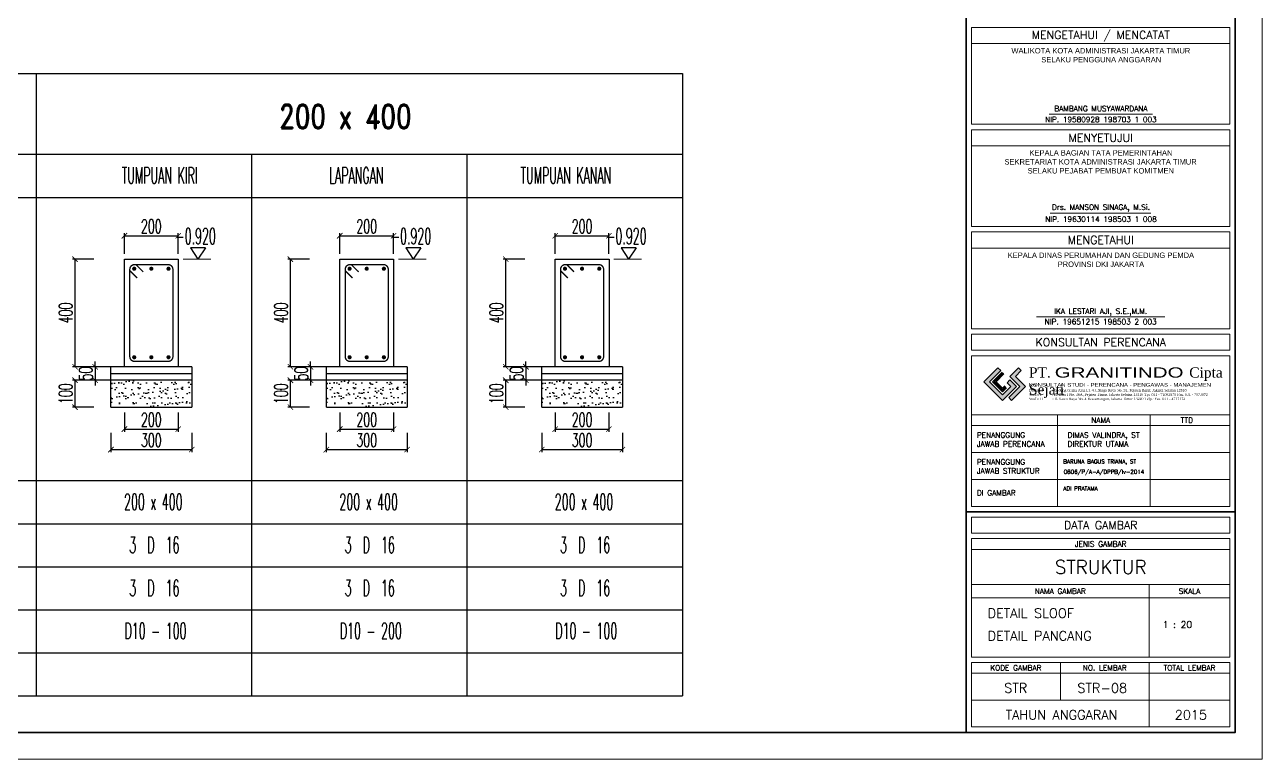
# Model space of a CAD drawing. Header units: inches. Extents: x 266054 to 836293, y -258454 to -102650.
# Drawn here: x 375477 to 398461, y -193542 to -179892 of the extents above; entities that cross this region are included whole.
import ezdxf
from ezdxf.enums import TextEntityAlignment as Align

# ---------------------------------------------------------------- set-up
doc = ezdxf.new("R2010")
doc.units = ezdxf.units.IN
doc.header["$LTSCALE"] = 800
doc.header["$MEASUREMENT"] = 0
for name, color, linetype, lineweight in [('BESI', 1, 'Continuous', 13), ('DIM', 251, 'Continuous', 0), ('GRS KOP', 1, 'Continuous', 35), ('kop', 7, 'Continuous', 20)]:
    doc.layers.add(name, color=color, linetype=linetype, lineweight=lineweight)
for name, color, linetype in [('HAT', 8, 'Continuous'), ('LOGO', 7, 'Continuous'), ('sloop', 4, 'Continuous'), ('TEXT', 4, 'Continuous'), ('WALL', 7, 'Continuous')]:
    doc.layers.add(name, color=color, linetype=linetype)
doc.styles.add('BARU', font='arial.ttf')
doc.styles.add('rm', font='romans.shx', dxfattribs={"width": 0.6, "height": 250})
doc.styles.add('ROMANS', font='romans.shx', dxfattribs={"width": 0.8, "height": 0.25})
doc.styles.get("Standard").update_dxf_attribs({"font": 'romans.shx'})
doc.styles.add('X1', font='romand.shx', dxfattribs={"width": 0.75})
doc.linetypes.add('BATTING', pattern='A,0.0001,-0.1,[134,ltypeshp.shx,S=0.1,R=0,X=-0.1,Y=0],-0.2,[134,ltypeshp.shx,S=0.1,R=180,X=0.1,Y=0],-0.1', length=0.4001)
doc.dimstyles.new('Copy of 100', dxfattribs={"dimtxt": 200, "dimasz": 100, "dimexe": 50, "dimexo": 100, "dimgap": 50, "dimtad": 1, "dimdec": 0, "dimzin": 0, "dimdsep": 46, "dimtxsty": 'rm', "dimblk": 'ARCHTICK', "dimcen": 0.09, "dimclrd": 16, "dimclre": 16, "dimclrt": 7, "dimadec": 0, "dimazin": 0, "dimtfac": 1, "dimtdec": 0, "dimtix": 1, "dimtmove": 2, "dimatfit": 3, "dimfxl": 0, "dimtolj": 1, "dimtzin": 0, "dimarcsym": 0})

# ---------------------------------------------------------------- blocks, each defined once
blk = doc.blocks.new('logo granitindo baru')
at = {"layer": 'LOGO'}
for points in [[(1.03, 1.463), (0.916, 1.574), (0.366, 1.024), (1.1, 0.289), (1.652, 0.843), (1.392, 1.098), (1.281, 0.987), (1.423, 0.84), (1.102, 0.519), (0.594, 1.025)], [(1.721, 1.576), (1.381, 1.236), (1.771, 0.842), (1.341, 0.407), (1.454, 0.294), (2.001, 0.844), (1.609, 1.237), (1.835, 1.464)]]:
    blk.add_hatch(color=8, dxfattribs=at).paths.add_polyline_path(points)
at = {"layer": 'Defpoints'}
blk.add_point((9.7, 0), dxfattribs=at)
at = {"layer": 'LOGO'}
blk.add_lwpolyline([(1.03, 1.463), (0.916, 1.574), (0.366, 1.024), (1.1, 0.289), (1.652, 0.843), (1.392, 1.098), (1.281, 0.987), (1.423, 0.84), (1.102, 0.519), (0.594, 1.025), (1.03, 1.463), (0.916, 1.574)], dxfattribs=at)
at = {"layer": 'LOGO', "lineweight": 0}
blk.add_lwpolyline([(1.721, 1.576), (1.381, 1.236), (1.771, 0.842), (1.341, 0.407), (1.454, 0.294), (2.001, 0.844), (1.609, 1.237), (1.835, 1.464), (1.721, 1.576)], dxfattribs=at)
at = {"layer": 'LOGO', "lineweight": 13}
for points in [[(1.089, 1.403), (0.713, 1.026), (1.101, 0.638), (1.258, 0.794)], [(1.112, 1.38), (0.759, 1.026), (1.101, 0.683), (1.235, 0.817)], [(1.134, 1.357), (0.803, 1.026), (1.101, 0.728), (1.213, 0.839)], [(1.157, 1.334), (0.85, 1.026), (1.101, 0.775), (1.189, 0.863)]]:
    blk.add_lwpolyline(points, dxfattribs=at)
at = {"layer": 'LOGO', "insert": (2.134, 1.589), "char_height": 0.4, "width": 7.66452, "attachment_point": 1}
blk.add_mtext('{\\fTimes New Roman|b0|i0|c0|p18;PT. \\fCityBlueprint|b0|i0|c2|p2;\\W1.5;GRANITINDO \\fTimes New Roman|b0|i0|c0|p18;\\W1;Cipta Sejati}', dxfattribs=at)
at = {"layer": 'LOGO', "insert": (2.134, 0.975), "char_height": 0.1, "attachment_point": 1}
blk.add_mtext_dynamic_manual_height_columns('{\\f@Arial Unicode MS|b0|i0|c0|p34;\\H1.4x;\\W1.2;KONSULTAN STUDI - PERENCANA - PENGAWAS - MANAJEMEN\\fTimes New Roman|b0|i0|c0|p18;\\P\\pt0.9;\\H0.71429x;\\W1;Domisili ^I: Gedung Graha Arsa Lt. 4 Jl.Siaga Raya No. 31, Pejaten Barat, Jakarta Selatan 12510\\PStudio I ^I: Jl. Batu I No. 36A, Pejaten Timur, Jakarta Selatan 12510 Tlp. 021 - 71082879 Fax. 021 - 7972072\\PStudio II          : Jl. Sawo Raya No. 4 Rawamangun, Jakarta Timur 13220 Telp / Fax. 021 - 4717152}', width=9.56937, gutter_width=0, heights=[1.67], dxfattribs=at)
blk = doc.blocks.new('kop')
at = {"layer": 'GRS KOP'}
for p, q in [((73, 1), (73, 54)), ((83, 1), (83, 54)), ((73, 9.2), (83, 9.2))]:
    blk.add_line(p, q, dxfattribs=at)
blk.add_lwpolyline([(1, 54), (83, 54), (83, 1), (1, 1)], close=True, dxfattribs=at)
at = {"layer": 'kop', "color": 7}
for p in [(84, 55), (84, 55), (0, 0)]:
    blk.add_line(p, (84, 0), dxfattribs=at)
at = {"layer": 'kop'}
for p, q in [((73.2, 23.6), (73.2, 27.2)), ((82.8, 27.2), (73.2, 27.2)), ((82.8, 23.6), (82.8, 27.2)), ((82.8, 26.6), (73.2, 26.6)), ((76.089, 23.976), (79.928, 23.976)), ((82.8, 23.6), (73.2, 23.6)), ((73.2, 19.8), (73.2, 23.4)), ((82.8, 23.4), (73.2, 23.4)), ((82.8, 19.8), (82.8, 23.4)), ((82.8, 22.8), (73.2, 22.8)), ((76.127, 20.296), (79.863, 20.296)), ((82.8, 19.8), (73.2, 19.8)), ((73.2, 16), (73.2, 19.6)), ((82.8, 19.6), (73.2, 19.6)), ((82.8, 16), (82.8, 19.6)), ((82.8, 19), (73.2, 19)), ((82.8, 16), (73.2, 16)), ((73.2, 9.4), (73.2, 15)), ((82.8, 15), (73.2, 15)), ((82.8, 9.4), (82.8, 15)), ((82.8, 12.8), (73.2, 12.8)), ((76.4, 9.4), (76.4, 12.8)), ((79.842, 9.4), (79.842, 12.8)), ((82.8, 12.4), (73.2, 12.4)), ((73.2, 12.4), (73.2, 11.4)), ((82.8, 11.4), (73.2, 11.4)), ((82.8, 10.4), (73.2, 10.4)), ((82.8, 9.4), (73.2, 9.4)), ((73.2, 7.8), (82.8, 7.8)), ((73.2, 6.5), (82.8, 6.5)), ((79.8, 3.8), (79.8, 6.5)), ((73.2, 6), (82.8, 6)), ((76.5, 2.2), (76.5, 3.6)), ((79.8, 1.2), (79.8, 3.6)), ((73.2, 3.2), (82.8, 3.2)), ((73.2, 2.2), (82.8, 2.2))]:
    blk.add_line(p, q, dxfattribs=at)
blk.add_lwpolyline([(75.615, 16.449), (80.377, 16.449)], dxfattribs=at)
for points in [[(73.2, 15.2), (82.8, 15.2), (82.8, 15.8), (73.2, 15.8)], [(73.2, 8.4), (82.8, 8.4), (82.8, 9), (73.2, 9)], [(73.2, 3.8), (82.8, 3.8), (82.8, 8.2), (73.2, 8.2)], [(73.2, 1.2), (82.8, 1.2), (82.8, 3.6), (73.2, 3.6)]]:
    blk.add_lwpolyline(points, close=True, dxfattribs=at)
at = {"xscale": 0.9500000000000454, "yscale": 0.9500000000000454, "zscale": 0.9500000000000454}
blk.add_blockref('logo granitindo baru', (73.307, 13.056), dxfattribs=at)
at = {"layer": 'kop'}
for s, height, p in [('MENGETAHUI / MENCATAT', 0.3, (78, 26.9)), ('BAMBANG MUSYAWARDANA', 0.19926, (78.007, 24.183)), ('NIP. 19580928 198703 1 003', 0.19926, (78.007, 23.78)), ('MENYETUJUI', 0.3, (78, 23.1)), ('Drs. MANSON SINAGA, M.Si.', 0.19926, (78.009, 20.496)), ('NIP. 19630114 198503 1 008', 0.19926, (78.009, 20.071)), ('MENGETAHUI', 0.3, (78, 19.3)), ('IKA LESTARI AJI, S.E.,M.M.', 0.2, (77.999, 16.625)), ('NIP. 19651215 198503 2 003', 0.2, (77.999, 16.264)), ('KONSULTAN PERENCANA', 0.3, (78, 15.5)), ('NAMA', 0.2, (78, 12.6)), ('TTD', 0.2, (81.2, 12.6)), ('DATA GAMBAR', 0.3, (78, 8.7)), ('JENIS GAMBAR', 0.2, (78, 8)), ('STRUKTUR', 0.5, (78, 7.146)), ('NAMA GAMBAR', 0.2, (76.5, 6.25)), ('SKALA', 0.2, (81.3, 6.25)), ('KODE GAMBAR', 0.2, (74.85, 3.4)), ('NO. LEMBAR', 0.2, (78.15, 3.4)), ('TOTAL LEMBAR', 0.2, (81.3, 3.4)), ('STR', 0.35, (74.844, 2.65)), ('TAHUN ANGGARAN', 0.35, (76.545, 1.65)), ('2015', 0.35, (81.349, 1.65))]:
    blk.add_text(s, height=height, dxfattribs=at).set_placement(p, align=Align.MIDDLE)
blk.add_text('0806/P/A-A/DPPB/Iv-2014', height=0.15, dxfattribs=at).set_placement((78.122, 10.609), align=Align.CENTER)
at = {"layer": 'kop', "char_height": 0.2, "attachment_point": 1, "style": 'BARU'}
for s, width, insert in [('\\pi0.65609;WALIKOTA KOTA ADMINISTRASI JAKARTA TIMUR\\P\\pi1.7645;SELAKU PENGGUNA ANGGARAN', 7.94943, (74.027, 26.434)), ('\\pi1.5072;KEPALA BAGIAN TATA PEMERINTAHAN\\P\\pi0.57794;SEKRETARIAT KOTA ADMINISTRASI JAKARTA TIMUR\\P\\pi1.4412;SELAKU PEJABAT PEMBUAT KOMITMEN', 8.28085, (73.847, 22.638)), ('\\pi0.5226;KEPALA DINAS PERUMAHAN DAN GEDUNG PEMDA \\P\\pi2.3784;PROVINSI DKI JAKARTA', 7.94943, (74.022, 18.833))]:
    blk.add_mtext_dynamic_manual_height_columns(s, width=width, gutter_width=1.5, heights=[0], dxfattribs=dict(at, insert=insert))
at = {"layer": 'kop', "attachment_point": 1}
for s, insert, char_height, width in [('PENANGGUNG\\PJAWAB PERENCANA', (73.4, 12.15), 0.2, 8.33062), ('DIMAS VALINDRA, ST\\PDIREKTUR UTAMA', (76.77, 12.15), 0.2, 8.16499), ('PENANGGUNG\\PJAWAB STRUKTUR', (73.4, 11.15), 0.2, 8.79211), ('BARUNA BAGUS TRIANA, ST', (76.609, 11.143), 0.15, 4.04264), ('ADI PRATAMA', (76.609, 10.143), 0.15, 4.04264), ('DI GAMBAR', (73.4, 10), 0.2, 7.59768)]:
    blk.add_mtext(s, dxfattribs=dict(at, insert=insert, char_height=char_height, width=width))
at = {"layer": 'kop', "style": 'BARU', "flags": 4}
for p, height in [((73.8, 5.4), 0.35), ((80.303, 5.382), 0.25), ((73.8, 4.9), 0.35), ((80.303, 4.882), 0.25), ((73.8, 4.4), 0.35), ((80.303, 4.382), 0.25)]:
    blk.add_attdef('-', p, '', height=height, dxfattribs=at)
at = {"layer": 'kop', "flags": 4}
for tag, p in [('AR-00', (78.057, 2.648)), ('00', (81.238, 2.647))]:
    blk.add_attdef(tag, text='', height=0.35, dxfattribs=at).set_placement(p, align=Align.MIDDLE)
blk = doc.blocks.new('_ArchTick')
at = {"layer": 'LOGO', "color": 0, "const_width": 0.15}
blk.add_lwpolyline([(-0.5, -0.5), (0.5, 0.5)], dxfattribs=at)
blk = doc.blocks.new('*D282')
at = {"layer": 'Defpoints', "color": 0}
for p in [(376411, -184249), (376863, -184249), (376863, -186249)]:
    blk.add_point(p, dxfattribs=at)
at = {"layer": 'DIM', "color": 16, "lineweight": -2}
for p, q in [((376763, -184249), (376361, -184249)), ((376411, -186249), (376411, -184249)), ((376763, -186249), (376361, -186249))]:
    blk.add_line(p, q, dxfattribs=at)
at = {"layer": 'DIM', "color": 16, "lineweight": -2, "xscale": 100, "yscale": 100, "zscale": 100}
for p, rotation in [((376411, -184249), 90), ((376411, -186249), 270)]:
    blk.add_blockref('_ArchTick', p, dxfattribs=dict(at, rotation=rotation))
at = {"layer": 'DIM', "color": 7, "insert": (376236, -185249), "char_height": 250, "attachment_point": 5, "rotation": 90, "style": 'rm'}
blk.add_mtext('\\A1;400', dxfattribs=at)
blk = doc.blocks.new('*D283')
at = {"layer": 'Defpoints', "color": 0}
for p in [(377328, -186996), (378328, -186996), (378328, -187407)]:
    blk.add_point(p, dxfattribs=at)
at = {"layer": 'DIM', "color": 16, "lineweight": -2}
for p, q in [((377328, -187096), (377328, -187457)), ((378328, -187096), (378328, -187457)), ((377328, -187407), (378328, -187407))]:
    blk.add_line(p, q, dxfattribs=at)
at = {"layer": 'DIM', "color": 16, "lineweight": -2, "xscale": 100, "yscale": 100, "zscale": 100, "rotation": 180}
blk.add_blockref('_ArchTick', (377328, -187407), dxfattribs=at)
at = {"layer": 'DIM', "color": 16, "lineweight": -2, "xscale": 100, "yscale": 100, "zscale": 100}
blk.add_blockref('_ArchTick', (378328, -187407), dxfattribs=at)
at = {"layer": 'DIM', "color": 7, "insert": (377828, -187232), "char_height": 250, "attachment_point": 5, "style": 'rm'}
blk.add_mtext('\\A1;200', dxfattribs=at)
blk = doc.blocks.new('*D284')
at = {"layer": 'Defpoints', "color": 0}
for p in [(377078, -187377), (378578, -187377), (378578, -187788)]:
    blk.add_point(p, dxfattribs=at)
at = {"layer": 'DIM', "color": 16, "lineweight": -2}
for p, q in [((377078, -187477), (377078, -187838)), ((378578, -187477), (378578, -187838)), ((377078, -187788), (378578, -187788))]:
    blk.add_line(p, q, dxfattribs=at)
at = {"layer": 'DIM', "color": 16, "lineweight": -2, "xscale": 100, "yscale": 100, "zscale": 100, "rotation": 180}
blk.add_blockref('_ArchTick', (377078, -187788), dxfattribs=at)
at = {"layer": 'DIM', "color": 16, "lineweight": -2, "xscale": 100, "yscale": 100, "zscale": 100}
blk.add_blockref('_ArchTick', (378578, -187788), dxfattribs=at)
at = {"layer": 'DIM', "color": 7, "insert": (377828, -187613), "char_height": 250, "attachment_point": 5, "style": 'rm'}
blk.add_mtext('\\A1;300', dxfattribs=at)
blk = doc.blocks.new('*D285')
at = {"layer": 'Defpoints', "color": 0}
for p in [(377237, -186249), (376785, -186499), (377237, -186499)]:
    blk.add_point(p, dxfattribs=at)
at = {"layer": 'DIM', "color": 16, "lineweight": -2}
for p, q in [((376785, -186249), (376785, -186149)), ((377137, -186249), (376735, -186249)), ((376785, -186249), (376785, -186499)), ((377137, -186499), (376735, -186499)), ((376785, -186499), (376785, -186599))]:
    blk.add_line(p, q, dxfattribs=at)
at = {"layer": 'DIM', "color": 16, "lineweight": -2, "xscale": 100, "yscale": 100, "zscale": 100}
for p, rotation in [((376785, -186249), 270), ((376785, -186499), 90)]:
    blk.add_blockref('_ArchTick', p, dxfattribs=dict(at, rotation=rotation))
at = {"layer": 'DIM', "color": 7, "insert": (376610, -186374), "char_height": 250, "attachment_point": 5, "rotation": 90, "style": 'rm'}
blk.add_mtext('\\A1;50', dxfattribs=at)
blk = doc.blocks.new('*D286')
at = {"layer": 'Defpoints', "color": 0}
for p in [(376411, -186499), (376863, -186499), (376863, -186999)]:
    blk.add_point(p, dxfattribs=at)
at = {"layer": 'DIM', "color": 16, "lineweight": -2}
for p, q in [((376763, -186499), (376361, -186499)), ((376411, -186999), (376411, -186499)), ((376763, -186999), (376361, -186999))]:
    blk.add_line(p, q, dxfattribs=at)
at = {"layer": 'DIM', "color": 16, "lineweight": -2, "xscale": 100, "yscale": 100, "zscale": 100}
for p, rotation in [((376411, -186499), 90), ((376411, -186999), 270)]:
    blk.add_blockref('_ArchTick', p, dxfattribs=dict(at, rotation=rotation))
at = {"layer": 'DIM', "color": 7, "insert": (376236, -186749), "char_height": 250, "attachment_point": 5, "rotation": 90, "style": 'rm'}
blk.add_mtext('\\A1;100', dxfattribs=at)
blk = doc.blocks.new('*D287')
at = {"layer": 'Defpoints', "color": 0}
for p in [(378328, -183814), (377328, -184249), (378328, -184249)]:
    blk.add_point(p, dxfattribs=at)
at = {"layer": 'DIM', "color": 16, "lineweight": -2}
for p, q in [((377328, -184149), (377328, -183764)), ((377328, -183814), (378328, -183814)), ((378328, -184149), (378328, -183764))]:
    blk.add_line(p, q, dxfattribs=at)
at = {"layer": 'DIM', "color": 16, "lineweight": -2, "xscale": 100, "yscale": 100, "zscale": 100, "rotation": 180}
blk.add_blockref('_ArchTick', (377328, -183814), dxfattribs=at)
at = {"layer": 'DIM', "color": 16, "lineweight": -2, "xscale": 100, "yscale": 100, "zscale": 100}
blk.add_blockref('_ArchTick', (378328, -183814), dxfattribs=at)
at = {"layer": 'DIM', "color": 7, "insert": (377828, -183639), "char_height": 250, "attachment_point": 5, "style": 'rm'}
blk.add_mtext('\\A1;200', dxfattribs=at)
blk = doc.blocks.new('*D288')
at = {"layer": 'Defpoints', "color": 0}
for p in [(380411, -184249), (380863, -184249), (380863, -186249)]:
    blk.add_point(p, dxfattribs=at)
at = {"layer": 'DIM', "color": 16, "lineweight": -2}
for p, q in [((380763, -184249), (380361, -184249)), ((380411, -186249), (380411, -184249)), ((380763, -186249), (380361, -186249))]:
    blk.add_line(p, q, dxfattribs=at)
at = {"layer": 'DIM', "color": 16, "lineweight": -2, "xscale": 100, "yscale": 100, "zscale": 100}
for p, rotation in [((380411, -184249), 90), ((380411, -186249), 270)]:
    blk.add_blockref('_ArchTick', p, dxfattribs=dict(at, rotation=rotation))
at = {"layer": 'DIM', "color": 7, "insert": (380236, -185249), "char_height": 250, "attachment_point": 5, "rotation": 90, "style": 'rm'}
blk.add_mtext('\\A1;400', dxfattribs=at)
blk = doc.blocks.new('*D289')
at = {"layer": 'Defpoints', "color": 0}
for p in [(381328, -186996), (382328, -186996), (382328, -187407)]:
    blk.add_point(p, dxfattribs=at)
at = {"layer": 'DIM', "color": 16, "lineweight": -2}
for p, q in [((381328, -187096), (381328, -187457)), ((382328, -187096), (382328, -187457)), ((381328, -187407), (382328, -187407))]:
    blk.add_line(p, q, dxfattribs=at)
at = {"layer": 'DIM', "color": 16, "lineweight": -2, "xscale": 100, "yscale": 100, "zscale": 100, "rotation": 180}
blk.add_blockref('_ArchTick', (381328, -187407), dxfattribs=at)
at = {"layer": 'DIM', "color": 16, "lineweight": -2, "xscale": 100, "yscale": 100, "zscale": 100}
blk.add_blockref('_ArchTick', (382328, -187407), dxfattribs=at)
at = {"layer": 'DIM', "color": 7, "insert": (381828, -187232), "char_height": 250, "attachment_point": 5, "style": 'rm'}
blk.add_mtext('\\A1;200', dxfattribs=at)
blk = doc.blocks.new('*D290')
at = {"layer": 'Defpoints', "color": 0}
for p in [(381078, -187377), (382578, -187377), (382578, -187788)]:
    blk.add_point(p, dxfattribs=at)
at = {"layer": 'DIM', "color": 16, "lineweight": -2}
for p, q in [((381078, -187477), (381078, -187838)), ((382578, -187477), (382578, -187838)), ((381078, -187788), (382578, -187788))]:
    blk.add_line(p, q, dxfattribs=at)
at = {"layer": 'DIM', "color": 16, "lineweight": -2, "xscale": 100, "yscale": 100, "zscale": 100, "rotation": 180}
blk.add_blockref('_ArchTick', (381078, -187788), dxfattribs=at)
at = {"layer": 'DIM', "color": 16, "lineweight": -2, "xscale": 100, "yscale": 100, "zscale": 100}
blk.add_blockref('_ArchTick', (382578, -187788), dxfattribs=at)
at = {"layer": 'DIM', "color": 7, "insert": (381828, -187613), "char_height": 250, "attachment_point": 5, "style": 'rm'}
blk.add_mtext('\\A1;300', dxfattribs=at)
blk = doc.blocks.new('*D291')
at = {"layer": 'Defpoints', "color": 0}
for p in [(381237, -186249), (380785, -186499), (381237, -186499)]:
    blk.add_point(p, dxfattribs=at)
at = {"layer": 'DIM', "color": 16, "lineweight": -2}
for p, q in [((380785, -186249), (380785, -186149)), ((381137, -186249), (380735, -186249)), ((380785, -186249), (380785, -186499)), ((381137, -186499), (380735, -186499)), ((380785, -186499), (380785, -186599))]:
    blk.add_line(p, q, dxfattribs=at)
at = {"layer": 'DIM', "color": 16, "lineweight": -2, "xscale": 100, "yscale": 100, "zscale": 100}
for p, rotation in [((380785, -186249), 270), ((380785, -186499), 90)]:
    blk.add_blockref('_ArchTick', p, dxfattribs=dict(at, rotation=rotation))
at = {"layer": 'DIM', "color": 7, "insert": (380610, -186374), "char_height": 250, "attachment_point": 5, "rotation": 90, "style": 'rm'}
blk.add_mtext('\\A1;50', dxfattribs=at)
blk = doc.blocks.new('*D292')
at = {"layer": 'Defpoints', "color": 0}
for p in [(380411, -186499), (380863, -186499), (380863, -186999)]:
    blk.add_point(p, dxfattribs=at)
at = {"layer": 'DIM', "color": 16, "lineweight": -2}
for p, q in [((380763, -186499), (380361, -186499)), ((380411, -186999), (380411, -186499)), ((380763, -186999), (380361, -186999))]:
    blk.add_line(p, q, dxfattribs=at)
at = {"layer": 'DIM', "color": 16, "lineweight": -2, "xscale": 100, "yscale": 100, "zscale": 100}
for p, rotation in [((380411, -186499), 90), ((380411, -186999), 270)]:
    blk.add_blockref('_ArchTick', p, dxfattribs=dict(at, rotation=rotation))
at = {"layer": 'DIM', "color": 7, "insert": (380236, -186749), "char_height": 250, "attachment_point": 5, "rotation": 90, "style": 'rm'}
blk.add_mtext('\\A1;100', dxfattribs=at)
blk = doc.blocks.new('*D293')
at = {"layer": 'Defpoints', "color": 0}
for p in [(382328, -183814), (381328, -184249), (382328, -184249)]:
    blk.add_point(p, dxfattribs=at)
at = {"layer": 'DIM', "color": 16, "lineweight": -2}
for p, q in [((381328, -184149), (381328, -183764)), ((381328, -183814), (382328, -183814)), ((382328, -184149), (382328, -183764))]:
    blk.add_line(p, q, dxfattribs=at)
at = {"layer": 'DIM', "color": 16, "lineweight": -2, "xscale": 100, "yscale": 100, "zscale": 100, "rotation": 180}
blk.add_blockref('_ArchTick', (381328, -183814), dxfattribs=at)
at = {"layer": 'DIM', "color": 16, "lineweight": -2, "xscale": 100, "yscale": 100, "zscale": 100}
blk.add_blockref('_ArchTick', (382328, -183814), dxfattribs=at)
at = {"layer": 'DIM', "color": 7, "insert": (381828, -183639), "char_height": 250, "attachment_point": 5, "style": 'rm'}
blk.add_mtext('\\A1;200', dxfattribs=at)
blk = doc.blocks.new('*D294')
at = {"layer": 'Defpoints', "color": 0}
for p in [(384411, -184249), (384863, -184249), (384863, -186249)]:
    blk.add_point(p, dxfattribs=at)
at = {"layer": 'DIM', "color": 16, "lineweight": -2}
for p, q in [((384763, -184249), (384361, -184249)), ((384411, -186249), (384411, -184249)), ((384763, -186249), (384361, -186249))]:
    blk.add_line(p, q, dxfattribs=at)
at = {"layer": 'DIM', "color": 16, "lineweight": -2, "xscale": 100, "yscale": 100, "zscale": 100}
for p, rotation in [((384411, -184249), 90), ((384411, -186249), 270)]:
    blk.add_blockref('_ArchTick', p, dxfattribs=dict(at, rotation=rotation))
at = {"layer": 'DIM', "color": 7, "insert": (384236, -185249), "char_height": 250, "attachment_point": 5, "rotation": 90, "style": 'rm'}
blk.add_mtext('\\A1;400', dxfattribs=at)
blk = doc.blocks.new('*D295')
at = {"layer": 'Defpoints', "color": 0}
for p in [(385328, -186996), (386328, -186996), (386328, -187407)]:
    blk.add_point(p, dxfattribs=at)
at = {"layer": 'DIM', "color": 16, "lineweight": -2}
for p, q in [((385328, -187096), (385328, -187457)), ((386328, -187096), (386328, -187457)), ((385328, -187407), (386328, -187407))]:
    blk.add_line(p, q, dxfattribs=at)
at = {"layer": 'DIM', "color": 16, "lineweight": -2, "xscale": 100, "yscale": 100, "zscale": 100, "rotation": 180}
blk.add_blockref('_ArchTick', (385328, -187407), dxfattribs=at)
at = {"layer": 'DIM', "color": 16, "lineweight": -2, "xscale": 100, "yscale": 100, "zscale": 100}
blk.add_blockref('_ArchTick', (386328, -187407), dxfattribs=at)
at = {"layer": 'DIM', "color": 7, "insert": (385828, -187232), "char_height": 250, "attachment_point": 5, "style": 'rm'}
blk.add_mtext('\\A1;200', dxfattribs=at)
blk = doc.blocks.new('*D296')
at = {"layer": 'Defpoints', "color": 0}
for p in [(385078, -187377), (386578, -187377), (386578, -187788)]:
    blk.add_point(p, dxfattribs=at)
at = {"layer": 'DIM', "color": 16, "lineweight": -2}
for p, q in [((385078, -187477), (385078, -187838)), ((386578, -187477), (386578, -187838)), ((385078, -187788), (386578, -187788))]:
    blk.add_line(p, q, dxfattribs=at)
at = {"layer": 'DIM', "color": 16, "lineweight": -2, "xscale": 100, "yscale": 100, "zscale": 100, "rotation": 180}
blk.add_blockref('_ArchTick', (385078, -187788), dxfattribs=at)
at = {"layer": 'DIM', "color": 16, "lineweight": -2, "xscale": 100, "yscale": 100, "zscale": 100}
blk.add_blockref('_ArchTick', (386578, -187788), dxfattribs=at)
at = {"layer": 'DIM', "color": 7, "insert": (385828, -187613), "char_height": 250, "attachment_point": 5, "style": 'rm'}
blk.add_mtext('\\A1;300', dxfattribs=at)
blk = doc.blocks.new('*D297')
at = {"layer": 'Defpoints', "color": 0}
for p in [(385237, -186249), (384785, -186499), (385237, -186499)]:
    blk.add_point(p, dxfattribs=at)
at = {"layer": 'DIM', "color": 16, "lineweight": -2}
for p, q in [((384785, -186249), (384785, -186149)), ((385137, -186249), (384735, -186249)), ((384785, -186249), (384785, -186499)), ((385137, -186499), (384735, -186499)), ((384785, -186499), (384785, -186599))]:
    blk.add_line(p, q, dxfattribs=at)
at = {"layer": 'DIM', "color": 16, "lineweight": -2, "xscale": 100, "yscale": 100, "zscale": 100}
for p, rotation in [((384785, -186249), 270), ((384785, -186499), 90)]:
    blk.add_blockref('_ArchTick', p, dxfattribs=dict(at, rotation=rotation))
at = {"layer": 'DIM', "color": 7, "insert": (384610, -186374), "char_height": 250, "attachment_point": 5, "rotation": 90, "style": 'rm'}
blk.add_mtext('\\A1;50', dxfattribs=at)
blk = doc.blocks.new('*D298')
at = {"layer": 'Defpoints', "color": 0}
for p in [(384411, -186499), (384863, -186499), (384863, -186999)]:
    blk.add_point(p, dxfattribs=at)
at = {"layer": 'DIM', "color": 16, "lineweight": -2}
for p, q in [((384763, -186499), (384361, -186499)), ((384411, -186999), (384411, -186499)), ((384763, -186999), (384361, -186999))]:
    blk.add_line(p, q, dxfattribs=at)
at = {"layer": 'DIM', "color": 16, "lineweight": -2, "xscale": 100, "yscale": 100, "zscale": 100}
for p, rotation in [((384411, -186499), 90), ((384411, -186999), 270)]:
    blk.add_blockref('_ArchTick', p, dxfattribs=dict(at, rotation=rotation))
at = {"layer": 'DIM', "color": 7, "insert": (384236, -186749), "char_height": 250, "attachment_point": 5, "rotation": 90, "style": 'rm'}
blk.add_mtext('\\A1;100', dxfattribs=at)
blk = doc.blocks.new('*D299')
at = {"layer": 'Defpoints', "color": 0}
for p in [(386328, -183814), (385328, -184249), (386328, -184249)]:
    blk.add_point(p, dxfattribs=at)
at = {"layer": 'DIM', "color": 16, "lineweight": -2}
for p, q in [((385328, -184149), (385328, -183764)), ((385328, -183814), (386328, -183814)), ((386328, -184149), (386328, -183764))]:
    blk.add_line(p, q, dxfattribs=at)
at = {"layer": 'DIM', "color": 16, "lineweight": -2, "xscale": 100, "yscale": 100, "zscale": 100, "rotation": 180}
blk.add_blockref('_ArchTick', (385328, -183814), dxfattribs=at)
at = {"layer": 'DIM', "color": 16, "lineweight": -2, "xscale": 100, "yscale": 100, "zscale": 100}
blk.add_blockref('_ArchTick', (386328, -183814), dxfattribs=at)
at = {"layer": 'DIM', "color": 7, "insert": (385828, -183639), "char_height": 250, "attachment_point": 5, "style": 'rm'}
blk.add_mtext('\\A1;200', dxfattribs=at)

msp = doc.modelspace()

# ---------------------------------------------------------------- hatches: boundary and pattern name
at = {"layer": 'HAT', "linetype": 'Continuous', "ltscale": 6}
h = msp.add_hatch(dxfattribs=at)
h.set_pattern_fill('AR-SAND', color=256, scale=100, style=0)
h.set_pattern_definition([(37.5, (164517.74, -104248.58), (-6.29934, 192.68238), [0, -152, 0, -170, 0, -162.5]), (7.5, (164517.74, -104248.58), (176.97767, 282.2146), [0, -82, 0, -137, 0, -52.5]), (327.5, (164394.74, -104248.58), (311.41419, 0.5659), [0, -50, 0, -180, 0, -235]), (317.5, (164394.74, -104248.58), (300.61266, 87.76756), [0, -25, 0, -118, 0, -135])])
h.paths.add_polyline_path([(377078.4, -186499.3), (377078.4, -186999.3), (378578.4, -186999.3), (378578.4, -186499.3)])
h = msp.add_hatch(dxfattribs=at)
h.set_pattern_fill('AR-SAND', color=256, scale=100, style=0)
h.set_pattern_definition([(37.5, (168517.74, -104248.58), (-6.29934, 192.68238), [0, -152, 0, -170, 0, -162.5]), (7.5, (168517.74, -104248.58), (176.97767, 282.2146), [0, -82, 0, -137, 0, -52.5]), (327.5, (168394.74, -104248.58), (311.41419, 0.5659), [0, -50, 0, -180, 0, -235]), (317.5, (168394.74, -104248.58), (300.61266, 87.76756), [0, -25, 0, -118, 0, -135])])
h.paths.add_polyline_path([(381078.4, -186499.3), (381078.4, -186999.3), (382578.4, -186999.3), (382578.4, -186499.3)])
h = msp.add_hatch(dxfattribs=at)
h.set_pattern_fill('AR-SAND', color=256, scale=100, style=0)
h.set_pattern_definition([(37.5, (172517.74, -104248.58), (-6.29934, 192.68238), [0, -152, 0, -170, 0, -162.5]), (7.5, (172517.74, -104248.58), (176.97767, 282.2146), [0, -82, 0, -137, 0, -52.5]), (327.5, (172394.74, -104248.58), (311.41419, 0.5659), [0, -50, 0, -180, 0, -235]), (317.5, (172394.74, -104248.58), (300.61266, 87.76756), [0, -25, 0, -118, 0, -135])])
h.paths.add_polyline_path([(385078.4, -186499.3), (385078.4, -186999.3), (386578.4, -186999.3), (386578.4, -186499.3)])

# ---------------------------------------------------------------- linework, layer by layer
for p, q in [((363690.8, -180800.6), (375690.8, -180800.6)), ((375690.8, -180800.6), (387690.8, -180800.6)), ((363690.8, -182300.6), (375690.8, -182300.6)), ((375690.8, -182300.6), (387690.8, -182300.6)), ((363690.8, -183100.6), (375690.8, -183100.6)), ((375690.8, -183100.6), (387690.8, -183100.6)), ((363690.8, -188364.7), (375690.8, -188364.7)), ((375690.8, -188364.7), (387690.8, -188364.7)), ((363690.8, -189164.7), (375690.8, -189164.7)), ((375690.8, -189164.7), (387690.8, -189164.7)), ((363690.8, -189964.7), (375690.8, -189964.7)), ((375690.8, -189964.7), (387690.8, -189964.7)), ((363690.8, -190764.7), (375690.8, -190764.7)), ((375690.8, -190764.7), (387690.8, -190764.7)), ((363690.8, -191564.7), (375690.8, -191564.7)), ((375690.8, -191564.7), (387690.8, -191564.7)), ((363690.8, -192364.7), (375690.8, -192364.7)), ((375690.8, -192364.7), (387690.8, -192364.7))]:
    msp.add_line(p, q)
at = {"ltscale": 3}
for p, q in [((375690.8, -180800.6), (375690.8, -192364.7)), ((387690.8, -180800.6), (387690.8, -192364.7)), ((379690.8, -182300.6), (379690.8, -192364.7)), ((379690.8, -182300.6), (379690.8, -192364.7)), ((383690.8, -182300.6), (383690.8, -192364.7)), ((383690.8, -182300.6), (383690.8, -192364.7))]:
    msp.add_line(p, q, dxfattribs=at)
at = {"layer": 'BESI', "const_width": 25}
for points in [[(377564.9, -184598.9), (377428.4, -184462.4), (377428.4, -184439.3, -0.4142136), (377518.4, -184349.3), (378138.4, -184349.3, -0.4142136), (378228.4, -184439.3), (378228.4, -186059.3, -0.4142136), (378138.4, -186149.3), (377518.4, -186149.3, -0.4142136), (377428.4, -186059.3), (377428.4, -184439.3, -0.4142136), (377518.4, -184349.3), (377541.5, -184349.3), (377678, -184485.7)], [(381564.9, -184598.9), (381428.4, -184462.4), (381428.4, -184439.3, -0.4142136), (381518.4, -184349.3), (382138.4, -184349.3, -0.4142136), (382228.4, -184439.3), (382228.4, -186059.3, -0.4142136), (382138.4, -186149.3), (381518.4, -186149.3, -0.4142136), (381428.4, -186059.3), (381428.4, -184439.3, -0.4142136), (381518.4, -184349.3), (381541.5, -184349.3), (381678, -184485.7)], [(385564.9, -184598.9), (385428.4, -184462.4), (385428.4, -184439.3, -0.4142136), (385518.4, -184349.3), (386138.4, -184349.3, -0.4142136), (386228.4, -184439.3), (386228.4, -186059.3, -0.4142136), (386138.4, -186149.3), (385518.4, -186149.3, -0.4142136), (385428.4, -186059.3), (385428.4, -184439.3, -0.4142136), (385518.4, -184349.3), (385541.5, -184349.3), (385678, -184485.7)]]:
    msp.add_lwpolyline(points, format="xyb", dxfattribs=at)
at = {"layer": 'DIM'}
for p, q in [((378930.2, -184249.3), (378417.9, -184249.3)), ((382930.2, -184249.3), (382417.9, -184249.3)), ((386930.2, -184249.3), (386417.9, -184249.3))]:
    msp.add_line(p, q, dxfattribs=at)
at = {"layer": 'HAT', "linetype": 'BATTING', "ltscale": 0.4}
for p, q in [((377078.4, -186374.3), (378578.4, -186374.3)), ((381078.4, -186374.3), (382578.4, -186374.3)), ((385078.4, -186374.3), (386578.4, -186374.3))]:
    msp.add_line(p, q, dxfattribs=at)
at = {"layer": 'HAT', "const_width": 38.4}
for points in [[(377490.6, -184426.8, 1), (377529, -184426.8, 1)], [(377847.3, -184426.8, -1), (377808.9, -184426.8, -1)], [(378166.2, -184426.8, -1), (378127.8, -184426.8, -1)], [(381490.6, -184426.8, 1), (381529, -184426.8, 1)], [(381847.3, -184426.8, -1), (381808.9, -184426.8, -1)], [(382166.2, -184426.8, -1), (382127.8, -184426.8, -1)], [(385490.6, -184426.8, 1), (385529, -184426.8, 1)], [(385847.3, -184426.8, -1), (385808.9, -184426.8, -1)], [(386166.2, -184426.8, -1), (386127.8, -184426.8, -1)], [(377490.6, -186071.7, -1), (377529, -186071.7, -1)], [(377847.3, -186071.7, 1), (377808.9, -186071.7, 1)], [(378166.2, -186071.7, 1), (378127.8, -186071.7, 1)], [(381490.6, -186071.7, -1), (381529, -186071.7, -1)], [(381847.3, -186071.7, 1), (381808.9, -186071.7, 1)], [(382166.2, -186071.7, 1), (382127.8, -186071.7, 1)], [(385490.6, -186071.7, -1), (385529, -186071.7, -1)], [(385847.3, -186071.7, 1), (385808.9, -186071.7, 1)], [(386166.2, -186071.7, 1), (386127.8, -186071.7, 1)]]:
    msp.add_lwpolyline(points, format="xyb", close=True, dxfattribs=at)
at = {"layer": 'sloop'}
for p, q in [((377328.4, -186249.3), (377328.4, -184249.3)), ((377328.4, -184249.3), (378328.4, -184249.3)), ((378328.4, -184249.3), (378328.4, -186249.3)), ((381328.4, -186249.3), (381328.4, -184249.3)), ((381328.4, -184249.3), (382328.4, -184249.3)), ((382328.4, -184249.3), (382328.4, -186249.3)), ((385328.4, -186249.3), (385328.4, -184249.3)), ((385328.4, -184249.3), (386328.4, -184249.3)), ((386328.4, -184249.3), (386328.4, -186249.3)), ((378578.4, -186249.3), (377078.4, -186249.3)), ((377078.4, -186999.3), (377078.4, -186249.3)), ((378578.4, -186249.3), (378578.4, -186999.3)), ((382578.4, -186249.3), (381078.4, -186249.3)), ((381078.4, -186999.3), (381078.4, -186249.3)), ((382578.4, -186249.3), (382578.4, -186999.3)), ((386578.4, -186249.3), (385078.4, -186249.3)), ((385078.4, -186999.3), (385078.4, -186249.3)), ((386578.4, -186249.3), (386578.4, -186999.3)), ((378578.4, -186499.3), (377078.4, -186499.3)), ((382578.4, -186499.3), (381078.4, -186499.3)), ((386578.4, -186499.3), (385078.4, -186499.3)), ((377078.4, -186999.3), (378578.4, -186999.3)), ((381078.4, -186999.3), (382578.4, -186999.3)), ((385078.4, -186999.3), (386578.4, -186999.3))]:
    msp.add_line(p, q, dxfattribs=at)
at = {"layer": 'WALL'}
for p, q in [((378832.3, -184039), (378553.1, -184039)), ((378553.1, -184039), (378689.7, -184249.3)), ((378832.3, -184039), (378689.7, -184249.3)), ((382832.3, -184039), (382553.1, -184039)), ((382553.1, -184039), (382689.7, -184249.3)), ((382832.3, -184039), (382689.7, -184249.3)), ((386832.3, -184039), (386553.1, -184039)), ((386553.1, -184039), (386689.7, -184249.3)), ((386832.3, -184039), (386689.7, -184249.3))]:
    msp.add_line(p, q, dxfattribs=at)

# ---------------------------------------------------------------- block references
at = {"layer": 'kop'}
ref = msp.add_blockref('kop', (356460.8, -193542.5), dxfattribs=dict(at, xscale=500, yscale=500, zscale=500))
ref.add_attrib('-', 'DETAIL SLOOF ', (393359.4, -190916.2), dxfattribs={"height": 175, "flags": 4})
ref.add_attrib('-', 'DETAIL PANCANG ', (393359.4, -191335.5), dxfattribs={"height": 175, "flags": 4})
ref.add_attrib('-', '1 : 20', (396612.6, -191101.7), dxfattribs={"height": 125, "flags": 4})
ref.add_attrib('AR-00', 'STR-08', dxfattribs={"height": 174.99, "flags": 4}).set_placement((395489.3, -192218.6), align=Align.MIDDLE)

# ---------------------------------------------------------------- texts
at = {"layer": 'TEXT'}
for s, height, style, width, p in [('200 x 400', 450, 'X1', 0.75, (380203, -181821.7)), ('TUMPUAN KIRI', 300, 'ROMANS', 0.5, (377278.3, -182842.4)), ('LAPANGAN ', 300, 'ROMANS', 0.5, (381129.5, -182842.4)), ('TUMPUAN KANAN', 300, 'ROMANS', 0.5, (384685.2, -182842.4)), ('-0.920', 300, 'ROMANS', 0.5, (378281, -183971.6, -7874.3)), ('-0.920', 300, 'ROMANS', 0.5, (382281, -183971.6, -7874.3)), ('-0.920', 300, 'ROMANS', 0.5, (386281, -183971.6, -7874.3)), ('200 x 400', 300, 'ROMANS', 0.5, (377321.4, -188909.9)), ('200 x 400', 300, 'ROMANS', 0.5, (381321.4, -188909.9)), ('200 x 400', 300, 'ROMANS', 0.5, (385321.4, -188909.9)), ('3  D  16', 300, 'ROMANS', 0.5, (377418, -189709.9)), ('3  D  16', 300, 'ROMANS', 0.5, (381418, -189709.9)), ('3  D  16', 300, 'ROMANS', 0.5, (385418, -189709.9)), ('3  D  16', 300, 'ROMANS', 0.5, (377418, -190509.9)), ('3  D  16', 300, 'ROMANS', 0.5, (381418, -190509.9)), ('3  D  16', 300, 'ROMANS', 0.5, (385418, -190509.9)), ('D10 - 100', 300, 'ROMANS', 0.5, (377330.5, -191306.4)), ('D10 - 200', 300, 'ROMANS', 0.5, (381330.5, -191306.4)), ('D10 - 100', 300, 'ROMANS', 0.5, (385330.5, -191306.4))]:
    msp.add_text(s, height=height, dxfattribs=dict(at, style=style, width=width)).set_placement(p)

# ---------------------------------------------------------------- dimensions: what is measured, and where the dimension line sits
at = {"layer": 'DIM'}
for base, p1, p2, picture, middle in [((378328.4, -183814), (377328.4, -184249.3), (378328.4, -184249.3), '*D287', (377828.4, -183639)), ((382328.4, -183814), (381328.4, -184249.3), (382328.4, -184249.3), '*D293', (381828.4, -183639)), ((386328.4, -183814), (385328.4, -184249.3), (386328.4, -184249.3), '*D299', (385828.4, -183639)), ((378328.4, -187407.1), (377328.4, -186996.2), (378328.4, -186996.2), '*D283', (377828.4, -187232.1)), ((382328.4, -187407.1), (381328.4, -186996.2), (382328.4, -186996.2), '*D289', (381828.4, -187232.1)), ((386328.4, -187407.1), (385328.4, -186996.2), (386328.4, -186996.2), '*D295', (385828.4, -187232.1)), ((378578.4, -187787.9), (377078.4, -187376.9), (378578.4, -187376.9), '*D284', (377828.4, -187612.9)), ((382578.4, -187787.9), (381078.4, -187376.9), (382578.4, -187376.9), '*D290', (381828.4, -187612.9)), ((386578.4, -187787.9), (385078.4, -187376.9), (386578.4, -187376.9), '*D296', (385828.4, -187612.9))]:
    dim = msp.add_linear_dim(base=base, p1=p1, p2=p2, dimstyle='Copy of 100', override={"dimlfac": 0.2}, dxfattribs=at)
    dim.commit()
    dim.dimension.update_dxf_attribs({"geometry": picture, "text_midpoint": middle})
for base, p1, p2, angle, picture, middle in [((376411.2, -184249.3), (376862.9, -186249.3), (376862.9, -184249.3), 90, '*D282', (376236.2, -185249.3)), ((380411.2, -184249.3), (380862.9, -186249.3), (380862.9, -184249.3), 90, '*D288', (380236.2, -185249.3)), ((384411.2, -184249.3), (384862.9, -186249.3), (384862.9, -184249.3), 90, '*D294', (384236.2, -185249.3)), ((376785, -186499.3), (377236.7, -186249.3), (377236.7, -186499.3), 270, '*D285', (376610, -186374.3)), ((380785, -186499.3), (381236.7, -186249.3), (381236.7, -186499.3), 270, '*D291', (380610, -186374.3)), ((384785, -186499.3), (385236.7, -186249.3), (385236.7, -186499.3), 270, '*D297', (384610, -186374.3)), ((376411.2, -186499.3), (376862.9, -186999.3), (376862.9, -186499.3), 90, '*D286', (376236.2, -186749.3)), ((380411.2, -186499.3), (380862.9, -186999.3), (380862.9, -186499.3), 90, '*D292', (380236.2, -186749.3)), ((384411.2, -186499.3), (384862.9, -186999.3), (384862.9, -186499.3), 90, '*D298', (384236.2, -186749.3))]:
    dim = msp.add_linear_dim(base=base, p1=p1, p2=p2, angle=angle, dimstyle='Copy of 100', override={"dimlfac": 0.2}, dxfattribs=at)
    dim.commit()
    dim.dimension.update_dxf_attribs({"geometry": picture, "text_midpoint": middle})

doc.saveas('drawing.dxf')
